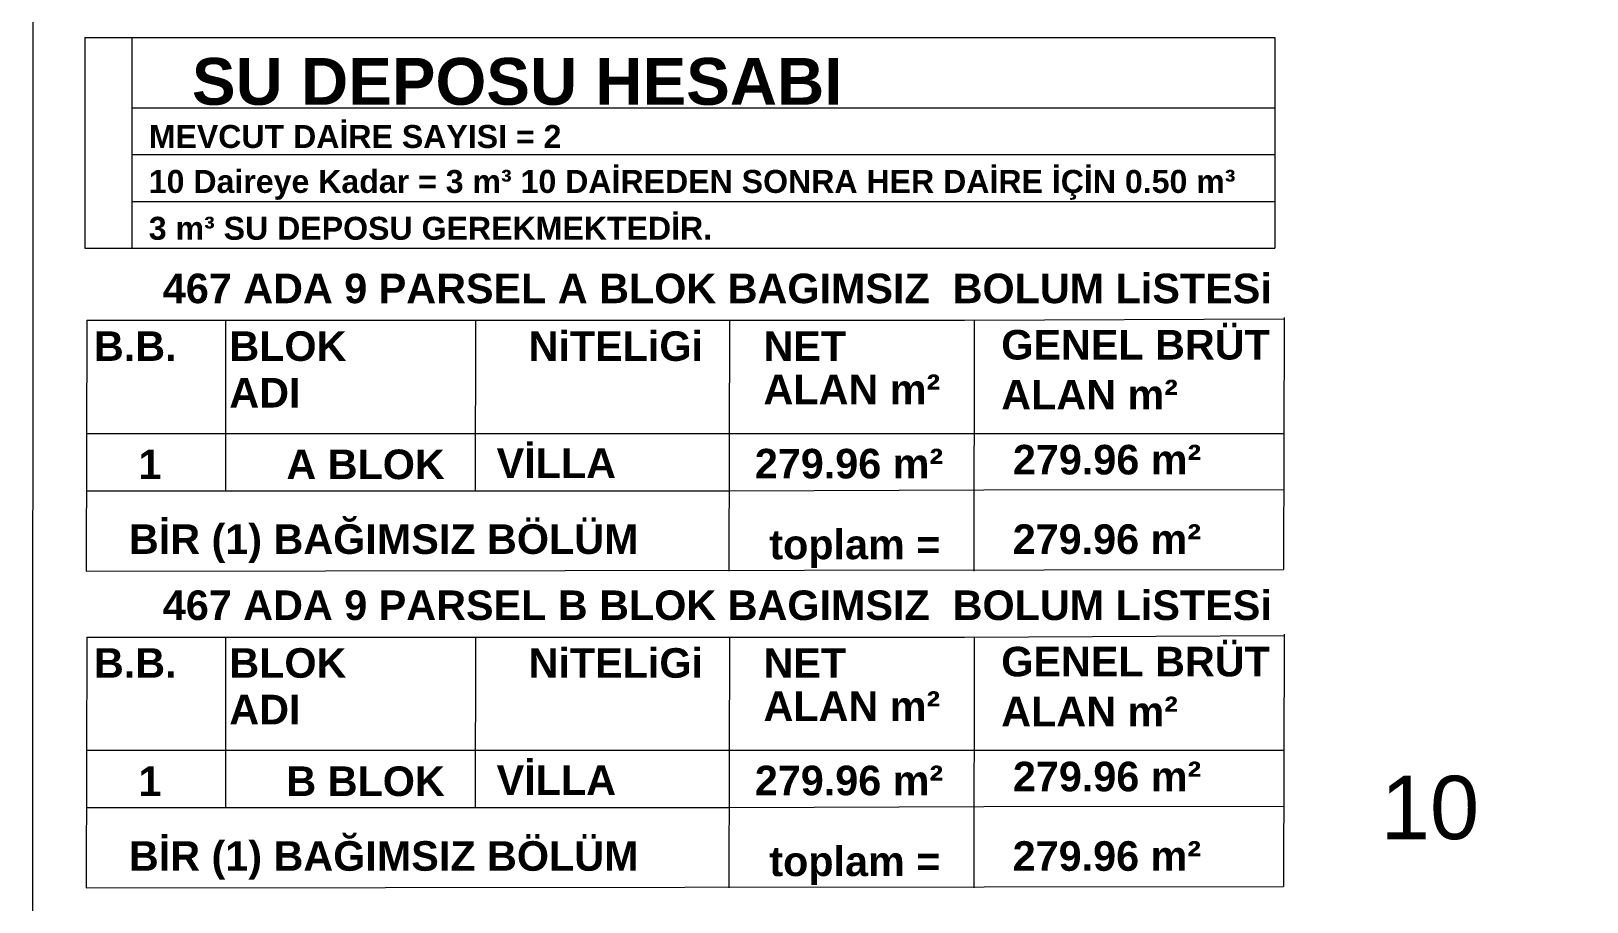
# Model space of a CAD drawing. Header units: millimetres. Extents: x 14753 to 45183, y 5640 to 19518.
# Drawn here: x 15744 to 16480, y 11681 to 12093 of the extents above; entities that cross this region are included whole.
import ezdxf

# ---------------------------------------------------------------- set-up
doc = ezdxf.new("R2010")
doc.units = ezdxf.units.MM
for name, color, linetype, lineweight in [('CERCEVE', 66, 'Continuous', 0), ('k tarama', 252, 'Continuous', 9), ('PARSEL_NO', 1, 'Continuous', 0)]:
    doc.layers.add(name, color=color, linetype=linetype, lineweight=lineweight)
doc.layers.add('YAzı', color=7, linetype='Continuous')
doc.styles.add('PAFTA', font='arialbd.ttf')
doc.styles.get("Standard").update_dxf_attribs({"font": 'arial.ttf'})

# ---------------------------------------------------------------- blocks, each defined once
blk = doc.blocks.new('İSKİ VAZİYET')
at = {"layer": 'PARSEL_NO'}
blk.add_text('10', height=120, dxfattribs=at).set_placement((4942.3, 13995))

msp = doc.modelspace()

# ---------------------------------------------------------------- linework, layer by layer
at = {"layer": 'CERCEVE', "linetype": 'Continuous'}
for p, q in [((15769.33, 12090.07, 344.52), (15769.33, 11990.37, 344.52)), ((15769.33, 12090.07, 344.52), (16332.5, 12090.07, 344.52)), ((15791.49, 12090.07, 344.52), (15791.49, 11990.37, 344.52)), ((16332.5, 12090.07, 344.52), (16332.5, 11990.37, 344.52)), ((15791.49, 12056.84, 344.52), (16332.5, 12056.84, 344.52)), ((15791.49, 12034.68, 344.52), (16332.5, 12034.68, 344.52)), ((15791.49, 12012.52, 344.52), (16332.5, 12012.52, 344.52)), ((15769.33, 11990.37, 344.52), (16332.5, 11990.37, 344.52)), ((15791.49, 11990.37, 344.52), (16332.5, 11990.37, 344.52)), ((16185.64, 11956.32), (16336.85, 11956.97)), ((16336.85, 11957.62), (16336.65, 11838.26)), ((15770.2, 11956.32), (15770, 11837.61)), ((15770.2, 11956.32), (15848.38, 11956.32)), ((15835.96, 11956.32), (15835.83, 11875.61)), ((15848.38, 11956.32), (16185.64, 11956.32)), ((15954.18, 11956.32), (15954.04, 11875.61)), ((16074.33, 11956.32), (16074.12, 11837.61)), ((16190.18, 11956.32), (16189.97, 11837.61)), ((16190.18, 11956.32), (16189.97, 11837.61)), ((15770.2, 11902.69), (16336.85, 11902.69)), ((16074.33, 11875.61), (16194.72, 11876.1)), ((16194.72, 11876.1), (16336.85, 11876.26)), ((15770.2, 11875.61), (16074.33, 11875.61)), ((15769.98, 11837.61), (16336.64, 11838.26)), ((15769.98, 11837.61), (16336.65, 11838.26)), ((15953.96, 11837.79), (15953.96, 11837.61)), ((15770.2, 11806.38), (15770, 11687.67)), ((15770.2, 11806.38), (15848.38, 11806.38)), ((15835.96, 11806.38), (15835.83, 11725.67)), ((15848.38, 11806.38), (16185.64, 11806.38)), ((15954.18, 11806.38), (15954.04, 11725.67)), ((16074.33, 11806.38), (16074.12, 11687.67)), ((16185.64, 11806.38), (16336.85, 11807.03)), ((16190.18, 11806.38), (16189.97, 11687.67)), ((16190.18, 11806.38), (16189.97, 11687.67)), ((16336.85, 11807.68), (16336.65, 11688.32)), ((15770.2, 11752.76), (16336.85, 11752.76)), ((15770.2, 11725.67), (16074.33, 11725.67)), ((16074.33, 11725.67), (16194.72, 11726.16)), ((16194.72, 11726.16), (16336.85, 11726.32)), ((15769.98, 11687.67), (16336.64, 11688.32)), ((15769.98, 11687.67), (16336.65, 11688.32)), ((15953.96, 11687.86), (15953.96, 11687.67))]:
    msp.add_line(p, q, dxfattribs=at)
at = {"layer": 'CERCEVE'}
msp.add_lwpolyline([(15743.89, 10476.97), (15746.34, 14266.97), (17949.39, 14266.97), (17946.94, 10476.97)], close=True, dxfattribs=at)

# ---------------------------------------------------------------- block references
at = {"layer": 'k tarama', "xscale": 0.25, "yscale": 0.25, "zscale": 0.25}
msp.add_blockref('İSKİ VAZİYET', (15147.01, 8211.97, 0), dxfattribs=at)

# ---------------------------------------------------------------- texts
at = {"layer": 'YAzı', "linetype": 'Continuous', "style": 'PAFTA'}
for s, height, p in [('SU DEPOSU HESABI', 22.1572, (15820.01, 12058.23, 344.52)), ('MEVCUT DAİRE SAYISI = 2', 10.8695, (15799.55, 12037.8, 344.52)), ('10 Daireye Kadar = 3 m³ 10 DAİREDEN SONRA HER DAİRE İÇİN 0.50 m³ ', 10.8695, (15799.58, 12016.52, 344.52)), ('3 m³ SU DEPOSU GEREKMEKTEDİR.', 10.8695, (15799.58, 11994.36, 344.52)), ('467 ADA 9 PARSEL A BLOK BAGIMSIZ  BOLUM LiSTESi      ', 14, (15806.23, 11964.34)), ('B.B.', 14, (15773.62, 11937.03)), ('BLOK', 14, (15837.7, 11937.03)), ('NiTELiGi', 14, (15979.3, 11937.03)), ('NET ', 14, (16090.49, 11937.03)), ('GENEL BRÜT', 14, (16203.01, 11937.68)), ('ADI', 14, (15837.7, 11914.98)), ('ALAN m²', 14, (16090.49, 11916.56)), ('ALAN m²', 14, (16203.01, 11914.06)), ('VİLLA', 14, (15964.2, 11881.6)), ('1', 14, (15794.7, 11881.09)), ('A BLOK', 14, (15864.7, 11881.09)), ('279.96 m²', 14, (16086.39, 11881.42)), ('279.96 m²', 14, (16208.52, 11883.31)), ('BİR (1) BAĞIMSIZ BÖLÜM', 14, (15790.17, 11845.7, 16340)), ('toplam =', 14, (16093.24, 11843.19)), ('279.96 m²', 14, (16208.43, 11845.69)), ('467 ADA 9 PARSEL B BLOK BAGIMSIZ  BOLUM LiSTESi      ', 14, (15806.23, 11814.41)), ('GENEL BRÜT', 14, (16203.01, 11787.75)), ('B.B.', 14, (15773.62, 11787.1)), ('BLOK', 14, (15837.7, 11787.1)), ('NiTELiGi', 14, (15979.3, 11787.1)), ('NET ', 14, (16090.49, 11787.1)), ('ALAN m²', 14, (16090.49, 11766.63)), ('ADI', 14, (15837.7, 11765.05)), ('ALAN m²', 14, (16203.01, 11764.12)), ('1', 14, (15794.7, 11731.15)), ('B BLOK', 14, (15864.7, 11731.15)), ('VİLLA', 14, (15964.2, 11731.66)), ('279.96 m²', 14, (16086.39, 11731.49)), ('279.96 m²', 14, (16208.52, 11733.37)), ('BİR (1) BAĞIMSIZ BÖLÜM', 14, (15790.17, 11695.77, 16340)), ('toplam =', 14, (16093.24, 11693.25)), ('279.96 m²', 14, (16208.43, 11695.75))]:
    msp.add_text(s, height=height, dxfattribs=at).set_placement(p)

doc.saveas('drawing.dxf')
